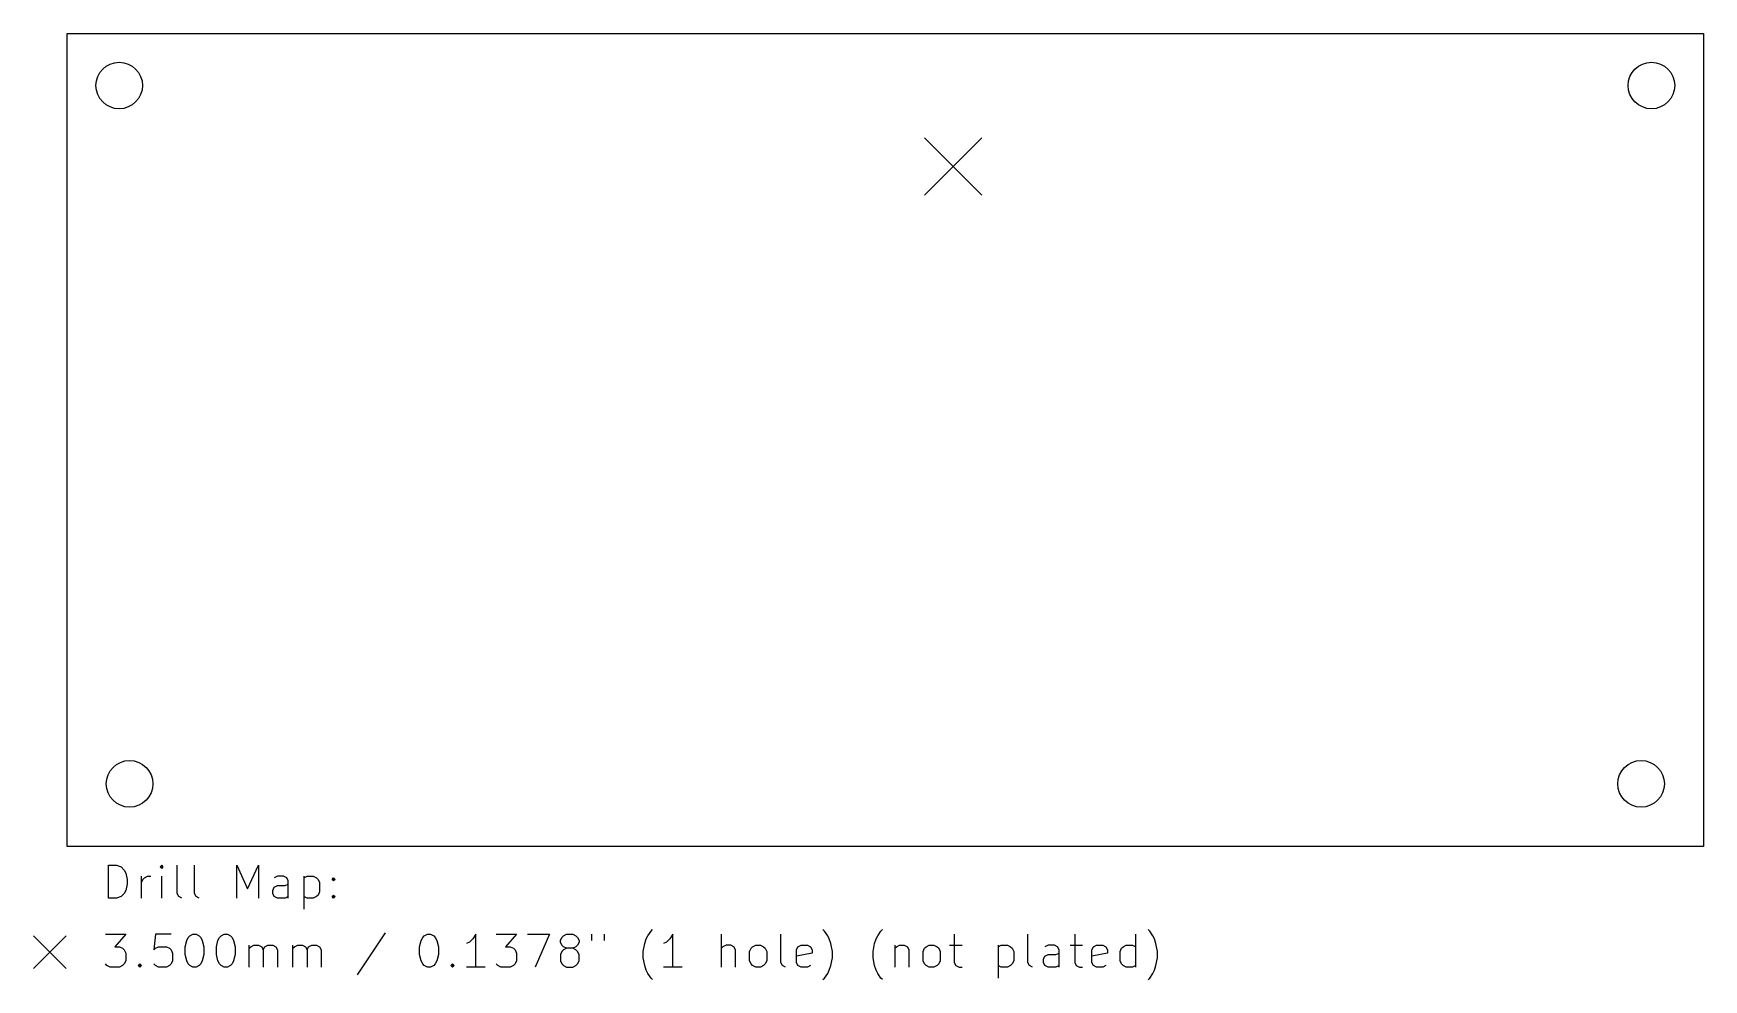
# Model space of a CAD drawing. Extents: x 110 to 212, y -139 to -81.
import ezdxf

# ---------------------------------------------------------------- set-up
doc = ezdxf.new("R2010")
doc.units = 0
doc.layers.add('BLACK', color=7, linetype='CONTINUOUS')

msp = doc.modelspace()

# ---------------------------------------------------------------- linework, layer by layer
at = {"layer": 'BLACK', "linetype": 'CONTINUOUS'}
for p, q in [((112.395, -81.28), (212.09, -81.28)), ((112.395, -130.81), (112.395, -81.28)), ((212.09, -81.28), (212.09, -130.81)), ((164.62, -87.635), (168.12, -91.135)), ((168.12, -87.635), (164.62, -91.135)), ((212.09, -130.81), (112.395, -130.81)), ((114.921, -133.965), (114.921, -131.965)), ((114.921, -131.965), (115.397, -131.965)), ((115.397, -131.965), (115.683, -132.06)), ((115.683, -132.06), (115.874, -132.25)), ((115.874, -132.25), (115.969, -132.441)), ((118.159, -131.965), (118.064, -132.06)), ((118.064, -132.06), (118.159, -132.155)), ((118.255, -132.06), (118.159, -131.965)), ((118.159, -131.965), (118.159, -132.155)), ((118.159, -132.155), (118.255, -132.06)), ((119.112, -133.679), (119.112, -131.965)), ((120.159, -133.679), (120.159, -131.965)), ((122.731, -133.965), (122.731, -131.965)), ((122.731, -131.965), (123.397, -133.393)), ((123.397, -133.393), (124.064, -131.965)), ((124.064, -131.965), (124.064, -133.965)), ((115.969, -132.441), (116.064, -132.822)), ((116.064, -133.108), (115.969, -133.489)), ((116.064, -132.822), (116.064, -133.108)), ((116.921, -133.965), (116.921, -132.631)), ((116.921, -133.012), (117.016, -132.822)), ((117.016, -132.822), (117.112, -132.727)), ((117.112, -132.727), (117.302, -132.631)), ((117.302, -132.631), (117.493, -132.631)), ((118.159, -133.965), (118.159, -132.631)), ((125.207, -132.631), (125.016, -132.727)), ((125.016, -133.298), (125.207, -133.203)), ((125.588, -132.631), (125.207, -132.631)), ((125.207, -133.203), (125.683, -133.203)), ((125.778, -132.727), (125.588, -132.631)), ((125.683, -133.203), (125.874, -133.108)), ((125.874, -132.917), (125.778, -132.727)), ((125.874, -133.965), (125.874, -132.917)), ((126.826, -132.631), (126.826, -134.631)), ((126.826, -132.727), (127.016, -132.631)), ((127.016, -132.631), (127.397, -132.631)), ((127.397, -132.631), (127.588, -132.727)), ((127.588, -132.727), (127.683, -132.822)), ((127.683, -132.822), (127.778, -133.012)), ((127.778, -133.012), (127.778, -133.584)), ((128.54, -132.822), (128.635, -132.727)), ((128.635, -132.917), (128.54, -132.822)), ((128.635, -132.727), (128.731, -132.822)), ((128.635, -132.727), (128.635, -132.917)), ((128.731, -132.822), (128.635, -132.917)), ((115.397, -133.965), (114.921, -133.965)), ((115.683, -133.87), (115.397, -133.965)), ((115.874, -133.679), (115.683, -133.87)), ((115.969, -133.489), (115.874, -133.679)), ((119.207, -133.87), (119.112, -133.679)), ((119.397, -133.965), (119.207, -133.87)), ((120.255, -133.87), (120.159, -133.679)), ((120.445, -133.965), (120.255, -133.87)), ((124.921, -133.489), (125.016, -133.298)), ((124.921, -133.679), (124.921, -133.489)), ((125.016, -133.87), (124.921, -133.679)), ((125.207, -133.965), (125.016, -133.87)), ((125.683, -133.965), (125.207, -133.965)), ((125.874, -133.87), (125.683, -133.965)), ((127.016, -133.965), (126.826, -133.87)), ((127.397, -133.965), (127.016, -133.965)), ((127.588, -133.87), (127.397, -133.965)), ((127.683, -133.774), (127.588, -133.87)), ((127.778, -133.584), (127.683, -133.774)), ((128.54, -133.87), (128.635, -133.774)), ((128.635, -133.965), (128.54, -133.87)), ((128.635, -133.774), (128.731, -133.87)), ((128.635, -133.774), (128.635, -133.965)), ((128.731, -133.87), (128.635, -133.965)), ((110.345, -136.26), (112.345, -138.26)), ((112.345, -136.26), (110.345, -138.26)), ((114.731, -136.165), (115.969, -136.165)), ((115.969, -136.165), (115.302, -136.927)), ((117.778, -136.165), (117.683, -137.117)), ((118.731, -136.165), (117.778, -136.165)), ((119.778, -136.355), (119.874, -136.26)), ((119.874, -136.26), (120.064, -136.165)), ((120.064, -136.165), (120.255, -136.165)), ((120.255, -136.165), (120.445, -136.26)), ((120.445, -136.26), (120.54, -136.355)), ((121.683, -136.355), (121.778, -136.26)), ((121.778, -136.26), (121.969, -136.165)), ((121.969, -136.165), (122.159, -136.165)), ((122.159, -136.165), (122.35, -136.26)), ((122.35, -136.26), (122.445, -136.355)), ((131.778, -136.07), (130.064, -138.641)), ((134.064, -136.355), (134.159, -136.26)), ((134.159, -136.26), (134.35, -136.165)), ((134.35, -136.165), (134.54, -136.165)), ((134.54, -136.165), (134.731, -136.26)), ((134.731, -136.26), (134.826, -136.355)), ((137.302, -136.165), (137.112, -136.45)), ((137.302, -138.165), (137.302, -136.165)), ((138.54, -136.165), (139.778, -136.165)), ((139.778, -136.165), (139.112, -136.927)), ((140.445, -136.165), (141.778, -136.165)), ((141.778, -136.165), (140.921, -138.165)), ((142.54, -136.355), (142.635, -136.26)), ((142.635, -136.26), (142.826, -136.165)), ((142.826, -136.165), (143.207, -136.165)), ((143.207, -136.165), (143.397, -136.26)), ((143.397, -136.26), (143.493, -136.355)), ((144.35, -136.165), (144.35, -136.546)), ((145.112, -136.165), (145.112, -136.546)), ((147.683, -136.45), (147.778, -136.26)), ((147.778, -136.26), (147.969, -135.974)), ((147.969, -135.974), (148.064, -135.879)), ((149.302, -136.165), (149.112, -136.45)), ((149.302, -138.165), (149.302, -136.165)), ((152.255, -138.165), (152.255, -136.165)), ((155.874, -137.879), (155.874, -136.165)), ((158.54, -135.974), (158.445, -135.879)), ((158.731, -136.26), (158.54, -135.974)), ((158.826, -136.45), (158.731, -136.26)), ((161.683, -136.45), (161.778, -136.26)), ((161.778, -136.26), (161.969, -135.974)), ((161.969, -135.974), (162.064, -135.879)), ((166.445, -136.165), (166.445, -137.879)), ((170.921, -137.879), (170.921, -136.165)), ((173.778, -136.165), (173.778, -137.879)), ((177.493, -138.165), (177.493, -136.165)), ((178.35, -135.974), (178.255, -135.879)), ((178.54, -136.26), (178.35, -135.974)), ((178.635, -136.45), (178.54, -136.26)), ((115.302, -136.927), (115.588, -136.927)), ((115.588, -136.927), (115.778, -137.022)), ((115.778, -137.022), (115.874, -137.117)), ((115.874, -137.117), (115.969, -137.308)), ((115.969, -137.308), (115.969, -137.784)), ((117.683, -137.117), (117.778, -137.022)), ((117.778, -137.022), (117.969, -136.927)), ((117.969, -136.927), (118.445, -136.927)), ((118.445, -136.927), (118.635, -137.022)), ((118.635, -137.022), (118.731, -137.117)), ((118.731, -137.117), (118.826, -137.308)), ((118.826, -137.308), (118.826, -137.784)), ((119.588, -136.927), (119.683, -136.546)), ((119.588, -137.403), (119.588, -136.927)), ((119.683, -136.546), (119.778, -136.355)), ((120.54, -136.355), (120.635, -136.546)), ((120.635, -136.546), (120.731, -136.927)), ((120.731, -136.927), (120.731, -137.403)), ((121.493, -136.927), (121.588, -136.546)), ((121.493, -137.403), (121.493, -136.927)), ((121.588, -136.546), (121.683, -136.355)), ((122.445, -136.355), (122.54, -136.546)), ((122.54, -136.546), (122.635, -136.927)), ((122.635, -136.927), (122.635, -137.403)), ((123.493, -138.165), (123.493, -136.831)), ((123.493, -137.022), (123.588, -136.927)), ((123.588, -136.927), (123.778, -136.831)), ((123.778, -136.831), (124.064, -136.831)), ((124.064, -136.831), (124.255, -136.927)), ((124.255, -136.927), (124.35, -137.117)), ((124.35, -137.117), (124.445, -136.927)), ((124.35, -137.117), (124.35, -138.165)), ((124.445, -136.927), (124.635, -136.831)), ((124.635, -136.831), (124.921, -136.831)), ((124.921, -136.831), (125.112, -136.927)), ((125.112, -136.927), (125.207, -137.117)), ((125.207, -137.117), (125.207, -138.165)), ((126.159, -138.165), (126.159, -136.831)), ((126.159, -137.022), (126.255, -136.927)), ((126.255, -136.927), (126.445, -136.831)), ((126.445, -136.831), (126.731, -136.831)), ((126.731, -136.831), (126.921, -136.927)), ((126.921, -136.927), (127.016, -137.117)), ((127.016, -137.117), (127.112, -136.927)), ((127.016, -137.117), (127.016, -138.165)), ((127.112, -136.927), (127.302, -136.831)), ((127.302, -136.831), (127.588, -136.831)), ((127.588, -136.831), (127.778, -136.927)), ((127.778, -136.927), (127.874, -137.117)), ((127.874, -137.117), (127.874, -138.165)), ((133.874, -136.927), (133.969, -136.546)), ((133.874, -137.403), (133.874, -136.927)), ((133.969, -136.546), (134.064, -136.355)), ((134.826, -136.355), (134.921, -136.546)), ((134.921, -136.546), (135.016, -136.927)), ((135.016, -136.927), (135.016, -137.403)), ((136.921, -136.641), (136.731, -136.736)), ((137.112, -136.45), (136.921, -136.641)), ((139.112, -136.927), (139.397, -136.927)), ((139.397, -136.927), (139.588, -137.022)), ((139.588, -137.022), (139.683, -137.117)), ((139.683, -137.117), (139.778, -137.308)), ((139.778, -137.308), (139.778, -137.784)), ((142.445, -136.546), (142.54, -136.355)), ((142.445, -136.641), (142.445, -136.546)), ((142.54, -136.831), (142.445, -136.641)), ((142.54, -137.212), (142.445, -137.403)), ((142.635, -136.927), (142.54, -136.831)), ((142.635, -137.117), (142.54, -137.212)), ((142.826, -137.022), (142.635, -136.927)), ((142.826, -137.022), (142.635, -137.117)), ((143.207, -137.022), (142.826, -137.022)), ((143.397, -136.927), (143.207, -137.022)), ((143.397, -137.117), (143.207, -137.022)), ((143.493, -136.831), (143.397, -136.927)), ((143.493, -137.212), (143.397, -137.117)), ((143.493, -136.355), (143.588, -136.546)), ((143.588, -136.641), (143.493, -136.831)), ((143.588, -137.403), (143.493, -137.212)), ((143.588, -136.546), (143.588, -136.641)), ((147.493, -137.212), (147.588, -136.736)), ((147.493, -137.593), (147.493, -137.212)), ((147.588, -136.736), (147.683, -136.45)), ((148.921, -136.641), (148.731, -136.736)), ((149.112, -136.45), (148.921, -136.641)), ((152.35, -136.927), (152.255, -137.022)), ((152.54, -136.831), (152.35, -136.927)), ((152.826, -136.831), (152.54, -136.831)), ((153.016, -136.927), (152.826, -136.831)), ((153.112, -137.117), (153.016, -136.927)), ((153.112, -138.165), (153.112, -137.117)), ((153.969, -137.212), (154.064, -137.022)), ((153.969, -137.784), (153.969, -137.212)), ((154.064, -137.022), (154.159, -136.927)), ((154.159, -136.927), (154.35, -136.831)), ((154.35, -136.831), (154.635, -136.831)), ((154.635, -136.831), (154.826, -136.927)), ((154.826, -136.927), (154.921, -137.022)), ((154.921, -137.022), (155.016, -137.212)), ((155.016, -137.212), (155.016, -137.784)), ((156.826, -137.117), (156.921, -136.927)), ((156.826, -137.879), (156.826, -137.117)), ((157.778, -137.308), (156.826, -137.498)), ((156.921, -136.927), (157.112, -136.831)), ((157.112, -136.831), (157.493, -136.831)), ((157.493, -136.831), (157.683, -136.927)), ((157.683, -136.927), (157.778, -137.117)), ((157.778, -137.117), (157.778, -137.308)), ((158.921, -136.736), (158.826, -136.45)), ((159.016, -137.212), (158.921, -136.736)), ((159.016, -137.593), (159.016, -137.212)), ((161.493, -137.212), (161.588, -136.736)), ((161.493, -137.593), (161.493, -137.212)), ((161.588, -136.736), (161.683, -136.45)), ((162.826, -136.831), (162.826, -138.165)), ((162.826, -137.022), (162.921, -136.927)), ((162.921, -136.927), (163.112, -136.831)), ((163.112, -136.831), (163.397, -136.831)), ((163.397, -136.831), (163.588, -136.927)), ((163.588, -136.927), (163.683, -137.117)), ((163.683, -137.117), (163.683, -138.165)), ((164.54, -137.212), (164.635, -137.022)), ((164.54, -137.784), (164.54, -137.212)), ((164.635, -137.022), (164.731, -136.927)), ((164.731, -136.927), (164.921, -136.831)), ((164.921, -136.831), (165.207, -136.831)), ((165.207, -136.831), (165.397, -136.927)), ((165.397, -136.927), (165.493, -137.022)), ((165.493, -137.022), (165.588, -137.212)), ((165.588, -137.212), (165.588, -137.784)), ((166.159, -136.831), (166.921, -136.831)), ((169.112, -136.831), (169.112, -138.831)), ((169.112, -136.927), (169.302, -136.831)), ((169.302, -136.831), (169.683, -136.831)), ((169.683, -136.831), (169.874, -136.927)), ((169.874, -136.927), (169.969, -137.022)), ((169.969, -137.022), (170.064, -137.212)), ((170.064, -137.212), (170.064, -137.784)), ((172.159, -136.831), (171.969, -136.927)), ((172.54, -136.831), (172.159, -136.831)), ((172.731, -136.927), (172.54, -136.831)), ((172.635, -137.403), (172.826, -137.308)), ((172.826, -137.117), (172.731, -136.927)), ((172.826, -138.165), (172.826, -137.117)), ((173.493, -136.831), (174.255, -136.831)), ((174.826, -137.117), (174.921, -136.927)), ((174.826, -137.879), (174.826, -137.117)), ((175.778, -137.308), (174.826, -137.498)), ((174.921, -136.927), (175.112, -136.831)), ((175.112, -136.831), (175.493, -136.831)), ((175.493, -136.831), (175.683, -136.927)), ((175.683, -136.927), (175.778, -137.117)), ((175.778, -137.117), (175.778, -137.308)), ((176.54, -137.212), (176.635, -137.022)), ((176.54, -137.784), (176.54, -137.212)), ((176.635, -137.022), (176.731, -136.927)), ((176.731, -136.927), (176.921, -136.831)), ((176.921, -136.831), (177.302, -136.831)), ((177.302, -136.831), (177.493, -136.927)), ((178.731, -136.736), (178.635, -136.45)), ((178.826, -137.212), (178.731, -136.736)), ((178.826, -137.593), (178.826, -137.212)), ((114.826, -138.07), (114.731, -137.974)), ((115.016, -138.165), (114.826, -138.07)), ((115.588, -138.165), (115.016, -138.165)), ((115.778, -138.07), (115.588, -138.165)), ((115.874, -137.974), (115.778, -138.07)), ((115.969, -137.784), (115.874, -137.974)), ((116.731, -138.07), (116.826, -137.974)), ((116.826, -138.165), (116.731, -138.07)), ((116.826, -137.974), (116.921, -138.07)), ((116.826, -137.974), (116.826, -138.165)), ((116.921, -138.07), (116.826, -138.165)), ((117.778, -138.07), (117.683, -137.974)), ((117.969, -138.165), (117.778, -138.07)), ((118.445, -138.165), (117.969, -138.165)), ((118.635, -138.07), (118.445, -138.165)), ((118.731, -137.974), (118.635, -138.07)), ((118.826, -137.784), (118.731, -137.974)), ((119.683, -137.784), (119.588, -137.403)), ((119.778, -137.974), (119.683, -137.784)), ((119.874, -138.07), (119.778, -137.974)), ((120.064, -138.165), (119.874, -138.07)), ((120.255, -138.165), (120.064, -138.165)), ((120.445, -138.07), (120.255, -138.165)), ((120.54, -137.974), (120.445, -138.07)), ((120.635, -137.784), (120.54, -137.974)), ((120.731, -137.403), (120.635, -137.784)), ((121.588, -137.784), (121.493, -137.403)), ((121.683, -137.974), (121.588, -137.784)), ((121.778, -138.07), (121.683, -137.974)), ((121.969, -138.165), (121.778, -138.07)), ((122.159, -138.165), (121.969, -138.165)), ((122.35, -138.07), (122.159, -138.165)), ((122.445, -137.974), (122.35, -138.07)), ((122.54, -137.784), (122.445, -137.974)), ((122.635, -137.403), (122.54, -137.784)), ((133.969, -137.784), (133.874, -137.403)), ((134.064, -137.974), (133.969, -137.784)), ((134.159, -138.07), (134.064, -137.974)), ((134.35, -138.165), (134.159, -138.07)), ((134.54, -138.165), (134.35, -138.165)), ((134.731, -138.07), (134.54, -138.165)), ((134.826, -137.974), (134.731, -138.07)), ((134.921, -137.784), (134.826, -137.974)), ((135.016, -137.403), (134.921, -137.784)), ((135.778, -138.07), (135.874, -137.974)), ((135.874, -138.165), (135.778, -138.07)), ((135.874, -137.974), (135.969, -138.07)), ((135.874, -137.974), (135.874, -138.165)), ((135.969, -138.07), (135.874, -138.165)), ((137.874, -138.165), (136.731, -138.165)), ((138.635, -138.07), (138.54, -137.974)), ((138.826, -138.165), (138.635, -138.07)), ((139.397, -138.165), (138.826, -138.165)), ((139.588, -138.07), (139.397, -138.165)), ((139.683, -137.974), (139.588, -138.07)), ((139.778, -137.784), (139.683, -137.974)), ((142.445, -137.403), (142.445, -137.784)), ((142.445, -137.784), (142.54, -137.974)), ((142.54, -137.974), (142.635, -138.07)), ((142.635, -138.07), (142.826, -138.165)), ((142.826, -138.165), (143.207, -138.165)), ((143.207, -138.165), (143.397, -138.07)), ((143.397, -138.07), (143.493, -137.974)), ((143.493, -137.974), (143.588, -137.784)), ((143.588, -137.784), (143.588, -137.403)), ((147.588, -138.07), (147.493, -137.593)), ((147.683, -138.355), (147.588, -138.07)), ((147.778, -138.546), (147.683, -138.355)), ((149.874, -138.165), (148.731, -138.165)), ((154.064, -137.974), (153.969, -137.784)), ((154.159, -138.07), (154.064, -137.974)), ((154.35, -138.165), (154.159, -138.07)), ((154.635, -138.165), (154.35, -138.165)), ((154.826, -138.07), (154.635, -138.165)), ((154.921, -137.974), (154.826, -138.07)), ((155.016, -137.784), (154.921, -137.974)), ((155.969, -138.07), (155.874, -137.879)), ((156.159, -138.165), (155.969, -138.07)), ((156.921, -138.07), (156.826, -137.879)), ((157.112, -138.165), (156.921, -138.07)), ((157.493, -138.165), (157.112, -138.165)), ((157.683, -138.07), (157.493, -138.165)), ((158.731, -138.546), (158.826, -138.355)), ((158.826, -138.355), (158.921, -138.07)), ((158.921, -138.07), (159.016, -137.593)), ((161.588, -138.07), (161.493, -137.593)), ((161.683, -138.355), (161.588, -138.07)), ((161.778, -138.546), (161.683, -138.355)), ((164.635, -137.974), (164.54, -137.784)), ((164.731, -138.07), (164.635, -137.974)), ((164.921, -138.165), (164.731, -138.07)), ((165.207, -138.165), (164.921, -138.165)), ((165.397, -138.07), (165.207, -138.165)), ((165.493, -137.974), (165.397, -138.07)), ((165.588, -137.784), (165.493, -137.974)), ((166.445, -137.879), (166.54, -138.07)), ((166.54, -138.07), (166.731, -138.165)), ((166.731, -138.165), (166.921, -138.165)), ((169.302, -138.165), (169.112, -138.07)), ((169.683, -138.165), (169.302, -138.165)), ((169.874, -138.07), (169.683, -138.165)), ((169.969, -137.974), (169.874, -138.07)), ((170.064, -137.784), (169.969, -137.974)), ((171.016, -138.07), (170.921, -137.879)), ((171.207, -138.165), (171.016, -138.07)), ((171.874, -137.689), (171.969, -137.498)), ((171.874, -137.879), (171.874, -137.689)), ((171.969, -138.07), (171.874, -137.879)), ((171.969, -137.498), (172.159, -137.403)), ((172.159, -138.165), (171.969, -138.07)), ((172.159, -137.403), (172.635, -137.403)), ((172.635, -138.165), (172.159, -138.165)), ((172.826, -138.07), (172.635, -138.165)), ((173.778, -137.879), (173.874, -138.07)), ((173.874, -138.07), (174.064, -138.165)), ((174.064, -138.165), (174.255, -138.165)), ((174.921, -138.07), (174.826, -137.879)), ((175.112, -138.165), (174.921, -138.07)), ((175.493, -138.165), (175.112, -138.165)), ((175.683, -138.07), (175.493, -138.165)), ((176.635, -137.974), (176.54, -137.784)), ((176.731, -138.07), (176.635, -137.974)), ((176.921, -138.165), (176.731, -138.07)), ((177.302, -138.165), (176.921, -138.165)), ((177.493, -138.07), (177.302, -138.165)), ((178.54, -138.546), (178.635, -138.355)), ((178.635, -138.355), (178.731, -138.07)), ((178.731, -138.07), (178.826, -137.593)), ((147.969, -138.831), (147.778, -138.546)), ((148.064, -138.927), (147.969, -138.831)), ((158.445, -138.927), (158.54, -138.831)), ((158.54, -138.831), (158.731, -138.546)), ((161.969, -138.831), (161.778, -138.546)), ((162.064, -138.927), (161.969, -138.831)), ((178.255, -138.927), (178.35, -138.831)), ((178.35, -138.831), (178.54, -138.546))]:
    msp.add_line(p, q, dxfattribs=at)
at = {"layer": 'BLACK'}
for centre in [(115.57, -84.455), (208.915, -84.455), (116.205, -127), (208.28, -127)]:
    msp.add_circle(centre, 1.42, dxfattribs=at)

doc.saveas('drawing.dxf')
